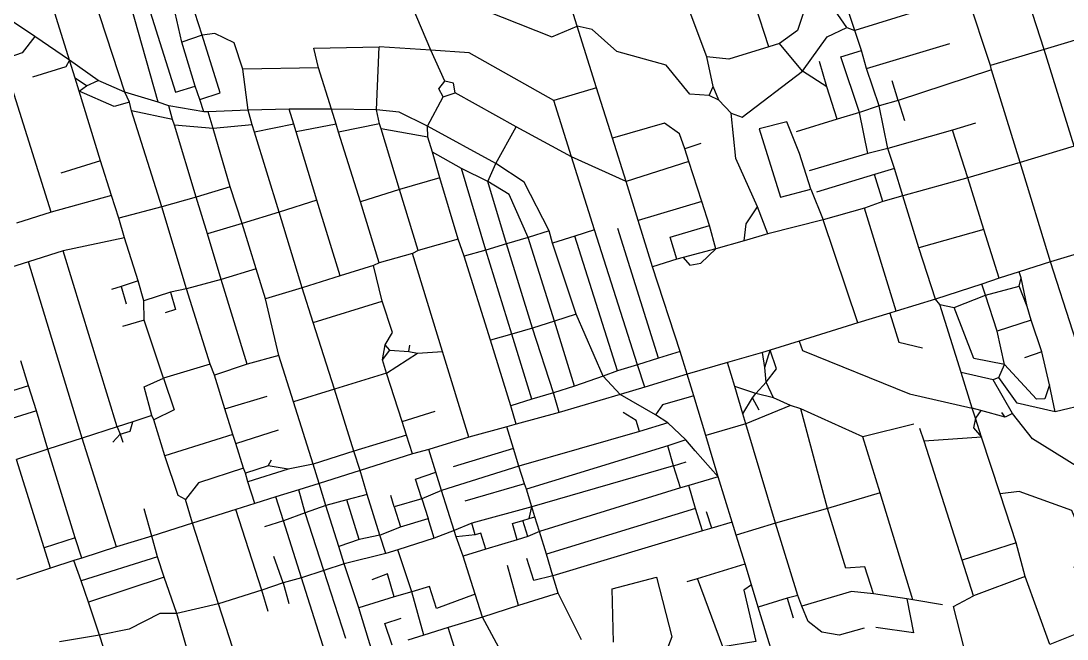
# Model space of a CAD drawing. Header units: metres. Extents: x 609554 to 651406, y 4826501 to 4857446.
# Drawn here: x 625951 to 628360, y 4837290 to 4838713 of the extents above; entities that cross this region are included whole.
import ezdxf

# ---------------------------------------------------------------- set-up
doc = ezdxf.new("R2010")
doc.units = ezdxf.units.M

msp = doc.modelspace()

# ---------------------------------------------------------------- linework, layer by layer
at = {"layer": 'ROADS'}
for points in [[(626267.1, 4838525.6), (626185.2, 4838817.4), (626135.8, 4838916)], [(626063.1, 4838622.2), (625977.2, 4838898.6)], [(626190.6, 4838548.7), (626076.3, 4838896.9)], [(628307.3, 4838647.5), (628236.1, 4838865.7)], [(627232, 4838701.2), (627201.9, 4838796.8)], [(627871.3, 4838690.6), (627844.4, 4838771.9)], [(626302.2, 4838748.1), (626248.5, 4838733.5), (626306.7, 4838548.6), (626352.5, 4838562.5)], [(626368.2, 4838680.2), (626342.8, 4838758.6), (626302.2, 4838748.1)], [(626321.5, 4838664), (626302.2, 4838748.1)], [(626867.7, 4838749.5), (626929.3, 4838761.4), (626981.8, 4838752.1), (627173.7, 4838676), (627232, 4838701.2)], [(627672.7, 4838653.6), (627641.7, 4838750.3)], [(627765.2, 4838770.2), (627738.9, 4838691.1), (627697.9, 4838661.3)], [(627853, 4838697.9), (627803, 4838770.4)], [(628183.1, 4838610.4), (628130.8, 4838770.4)], [(626895.1, 4838645.5), (626851.9, 4838746.6)], [(627530.1, 4838630.1), (627492.1, 4838732.1)], [(628017.5, 4838735.8), (627871.3, 4838690.6)], [(625982.8, 4838676.8), (625919.8, 4838719.6)], [(627535.5, 4838541.5), (627490.8, 4838544.3), (627436.8, 4838611.4), (627322.8, 4838642.7), (627265.9, 4838693.2), (627232, 4838701.2)], [(627276.5, 4838559.1), (627232, 4838701.2)], [(625982.8, 4838676.8), (625953.9, 4838639.3), (625910.4, 4838623.8)], [(626063.1, 4838622.2), (625982.8, 4838676.8)], [(626368.2, 4838680.2), (626321.5, 4838664)], [(626362.7, 4838531.7), (626409.9, 4838547.1), (626368.2, 4838680.2)], [(626462.2, 4838601.5), (626442, 4838662.3), (626397.3, 4838684.2), (626368.2, 4838680.2)], [(627750.9, 4838597.2), (627807.4, 4838676.1), (627853, 4838697.9)], [(627853, 4838697.9), (627871.3, 4838690.6)], [(627886.3, 4838645), (627871.3, 4838690.6)], [(628432.1, 4838684.5), (628307.3, 4838647.5)], [(626352.5, 4838562.5), (626321.5, 4838664)], [(626635.9, 4838605.1), (626625.6, 4838650.1), (626775.6, 4838653)], [(626769.4, 4838508.4), (626775.6, 4838653)], [(626895.1, 4838645.5), (626775.6, 4838653)], [(627672.7, 4838653.6), (627580.6, 4838625), (627530.1, 4838630.1)], [(627697.9, 4838661.3), (627672.7, 4838653.6)], [(627750.9, 4838597.2), (627697.9, 4838661.3)], [(627898.2, 4838603.2), (628089.5, 4838660.8)], [(627177.8, 4838530), (626983.3, 4838639.3), (626895.1, 4838645.5)], [(626927.2, 4838574.1), (626895.1, 4838645.5)], [(627544.5, 4838561.8), (627530.1, 4838630.1)], [(627881.6, 4838501.8), (627838.9, 4838630.6), (627886.3, 4838645)], [(627898.2, 4838603.2), (627886.3, 4838645)], [(628307.3, 4838647.5), (628183.1, 4838610.4)], [(628375.7, 4838424.5), (628307.3, 4838647.5)], [(626020.5, 4838272.5), (625910.4, 4838623.8)], [(626063.1, 4838622.2), (626054.5, 4838607.4), (625977.5, 4838583.8)], [(626075.9, 4838581.5), (626063.1, 4838622.2)], [(626128.6, 4838576), (626063.1, 4838622.2)], [(626635.9, 4838605.1), (626462.2, 4838601.5)], [(626665.8, 4838510.1), (626635.9, 4838605.1)], [(627806.5, 4838561.1), (627790, 4838619.8)], [(627927.2, 4838517.4), (627898.2, 4838603.2)], [(628186.1, 4838600), (628183.1, 4838610.4)], [(626085.4, 4838551.3), (626075.9, 4838581.5)], [(626101.6, 4838563.4), (626075.9, 4838581.5)], [(626474.1, 4838507.5), (626462.2, 4838601.5)], [(627586.3, 4838500.4), (627612, 4838491.2), (627750.9, 4838597.2)], [(627806.5, 4838561.1), (627750.9, 4838597.2)], [(628186.1, 4838600), (627971, 4838530)], [(628251.5, 4838386.7), (628186.1, 4838600)], [(626085.4, 4838551.3), (626101.6, 4838563.4)], [(626101.6, 4838563.4), (626128.6, 4838576)], [(626190.6, 4838548.7), (626128.6, 4838576)], [(626362.7, 4838531.7), (626352.5, 4838562.5)], [(626923.5, 4838538.4), (626913.5, 4838556.9), (626927.2, 4838574.1)], [(626951.1, 4838547.1), (626947.1, 4838570), (626927.2, 4838574.1)], [(627276.5, 4838559.1), (627177.8, 4838530)], [(627313.2, 4838442.9), (627276.5, 4838559.1)], [(627535.5, 4838541.5), (627544.5, 4838561.8)], [(627558, 4838530.8), (627544.5, 4838561.8)], [(627830.5, 4838486.5), (627806.5, 4838561.1)], [(627971, 4838530), (627957.1, 4838574.7)], [(626134.2, 4838390.5), (626085.4, 4838551.3)], [(626201.1, 4838525.8), (626165.7, 4838515.9), (626085.4, 4838551.3)], [(626201.1, 4838525.8), (626190.6, 4838548.7)], [(626267.1, 4838525.6), (626190.6, 4838548.7)], [(626371.8, 4838503.7), (626362.7, 4838531.7)], [(626886.8, 4838470.6), (626923.5, 4838538.4)], [(626923.5, 4838538.4), (626951.1, 4838547.1)], [(627091.4, 4838468.9), (626951.1, 4838547.1)], [(627218.5, 4838399.9), (627177.8, 4838530)], [(627558, 4838530.8), (627535.5, 4838541.5)], [(627586.3, 4838500.4), (627558, 4838530.8)], [(627971, 4838530), (627927.2, 4838517.4)], [(627971, 4838530), (627985.1, 4838483.8)], [(626205.5, 4838505.6), (626201.1, 4838525.8)], [(626291.5, 4838517.7), (626267.1, 4838525.6)], [(626300.2, 4838486.2), (626291.5, 4838517.7)], [(626371.8, 4838503.7), (626291.5, 4838517.7)], [(626474.1, 4838507.5), (626382.3, 4838503.6)], [(626568.8, 4838509.4), (626474.1, 4838507.5)], [(626483.5, 4838473.8), (626474.1, 4838507.5)], [(626665.8, 4838510.1), (626568.8, 4838509.4)], [(626579.3, 4838474.9), (626568.8, 4838509.4)], [(626676.6, 4838475.1), (626665.8, 4838510.1)], [(626769.4, 4838508.4), (626665.8, 4838510.1)], [(626776.8, 4838475.8), (626769.4, 4838508.4)], [(626886.8, 4838470.6), (626822.1, 4838502.9), (626769.4, 4838508.4)], [(627927.2, 4838517.4), (627881.6, 4838501.8)], [(627947.2, 4838419.5), (627927.2, 4838517.4)], [(626275.1, 4838284.7), (626205.5, 4838505.6)], [(626300.2, 4838486.2), (626205.5, 4838505.6)], [(626304.6, 4838472.9), (626300.2, 4838486.2)], [(626382.3, 4838503.6), (626371.8, 4838503.7)], [(626393.8, 4838464.9), (626382.3, 4838503.6)], [(627647, 4838285.1), (627597.3, 4838396.5), (627586.3, 4838500.4)], [(627830.5, 4838486.5), (627736, 4838457.5)], [(627881.6, 4838501.8), (627830.5, 4838486.5)], [(627901.2, 4838407.8), (627881.6, 4838501.8)], [(626393.8, 4838464.9), (626304.6, 4838472.9)], [(626354.5, 4838307.2), (626304.6, 4838472.9)], [(626483.5, 4838473.8), (626393.8, 4838464.9)], [(626432.5, 4838330.7), (626393.8, 4838464.9)], [(626488.7, 4838456.7), (626483.5, 4838473.8)], [(626579.3, 4838474.9), (626488.7, 4838456.7)], [(626584.5, 4838457.7), (626579.3, 4838474.9)], [(626676.6, 4838475.1), (626584.5, 4838457.7)], [(626632.2, 4838300), (626584.5, 4838457.7)], [(626682.1, 4838457), (626676.6, 4838475.1)], [(626776.8, 4838475.8), (626682.1, 4838457)], [(626780.2, 4838464.5), (626776.8, 4838475.8)], [(626822.8, 4838324.5), (626780.2, 4838464.5)], [(626887.9, 4838445.1), (626780.2, 4838464.5)], [(626887.9, 4838445.1), (626886.8, 4838470.6)], [(627044.6, 4838384.3), (626886.8, 4838470.6)], [(627044.6, 4838384.3), (627091.4, 4838468.9)], [(627218.5, 4838399.9), (627091.4, 4838468.9)], [(627479.8, 4838418.3), (627467.4, 4838453.1), (627432.6, 4838477.9), (627313.2, 4838442.9)], [(627769.5, 4838325.5), (627743.3, 4838407.8), (627714.8, 4838480.9), (627650.6, 4838464.2), (627700, 4838307.1), (627769.5, 4838325.5)], [(628096.3, 4838461.2), (627947.2, 4838419.5)], [(628148.9, 4838477.3), (628096.3, 4838461.2)], [(628131.2, 4838351.7), (628096.3, 4838461.2)], [(626545.8, 4838272.9), (626488.7, 4838456.7)], [(626732.7, 4838296.1), (626682.1, 4838457)], [(626898.3, 4838410.4), (626887.9, 4838445.1)], [(627344.4, 4838343.5), (627313.2, 4838442.9)], [(626915.9, 4838351.4), (626898.3, 4838410.4)], [(626965.4, 4838373.1), (626898.3, 4838410.4)], [(627516.5, 4838430.9), (627479.8, 4838418.3)], [(627488.5, 4838389), (627479.8, 4838418.3)], [(627947.2, 4838419.5), (627901.2, 4838407.8)], [(627962.1, 4838373.1), (627947.2, 4838419.5)], [(628375.7, 4838424.5), (628251.5, 4838386.7)], [(626134.2, 4838390.5), (626042.8, 4838362.7)], [(626159.8, 4838311), (626134.2, 4838390.5)], [(627271.5, 4838231.7), (627218.5, 4838399.9)], [(627344.4, 4838343.5), (627218.5, 4838399.9)], [(627488.5, 4838389), (627344.4, 4838343.5)], [(627518.4, 4838297.3), (627488.5, 4838389)], [(627901.2, 4838407.8), (627765.8, 4838367.5)], [(628251.5, 4838386.7), (628131.2, 4838351.7)], [(628321.8, 4838158.3), (628251.5, 4838386.7)], [(627021.4, 4838185.5), (626965.4, 4838373.1)], [(627026.1, 4838343.1), (626965.4, 4838373.1)], [(627026.1, 4838343.1), (627044.6, 4838384.3)], [(627167.3, 4838229.3), (627109.8, 4838341.7), (627044.6, 4838384.3)], [(627962.1, 4838373.1), (627916.1, 4838359.7)], [(627981.5, 4838309.9), (627962.1, 4838373.1)], [(626915.9, 4838351.4), (626822.8, 4838324.5)], [(626957.4, 4838210.3), (626915.9, 4838351.4)], [(627068.9, 4838199.4), (627026.1, 4838343.1)], [(627118.7, 4838214.5), (627075.1, 4838313.4), (627026.1, 4838343.1)], [(627372.1, 4838253.2), (627344.4, 4838343.5)], [(627916.1, 4838359.7), (627782.7, 4838318.8)], [(627935.6, 4838297.1), (627916.1, 4838359.7)], [(628131.2, 4838351.7), (627981.5, 4838309.9)], [(628168, 4838232.8), (628131.2, 4838351.7)], [(626432.5, 4838330.7), (626354.5, 4838307.2)], [(626460.4, 4838246.9), (626432.5, 4838330.7)], [(626822.8, 4838324.5), (626732.7, 4838296.1)], [(626865.7, 4838184.4), (626822.8, 4838324.5)], [(627769.5, 4838325.5), (627798.2, 4838255.3)], [(626159.8, 4838311), (626020.5, 4838272.5)], [(626176.7, 4838258.6), (626159.8, 4838311)], [(626354.5, 4838307.2), (626275.1, 4838284.7)], [(626380.2, 4838222.4), (626354.5, 4838307.2)], [(626632.2, 4838300), (626545.8, 4838272.9)], [(626686.1, 4838126.4), (626632.2, 4838300)], [(626775.9, 4838155.6), (626732.7, 4838296.1)], [(627518.4, 4838297.3), (627372.1, 4838253.2)], [(627536.2, 4838241.7), (627518.4, 4838297.3)], [(627935.6, 4838297.1), (627893.1, 4838282.1)], [(627981.5, 4838309.9), (627935.6, 4838297.1)], [(628018.3, 4838190.8), (627981.5, 4838309.9)], [(626020.5, 4838272.5), (625940.5, 4838247.1)], [(626275.1, 4838284.7), (626176.7, 4838258.6)], [(626332.6, 4838096.3), (626275.1, 4838284.7)], [(626545.8, 4838272.9), (626460.4, 4838246.9)], [(626598.8, 4838098.8), (626545.8, 4838272.9)], [(627616.1, 4838206.5), (627620.7, 4838246), (627647, 4838285.1)], [(627671.1, 4838222.8), (627647, 4838285.1)], [(627893.1, 4838282.1), (627798.2, 4838255.3)], [(627966, 4838044.5), (627893.1, 4838282.1)], [(626189.8, 4838213.8), (626176.7, 4838258.6)], [(626460.4, 4838246.9), (626380.2, 4838222.4)], [(626492.3, 4838141.8), (626460.4, 4838246.9)], [(627404.8, 4838147.1), (627372.1, 4838253.2)], [(627461.4, 4838164.2), (627445.5, 4838214.8), (627536.2, 4838241.7)], [(627551.3, 4838188.4), (627536.2, 4838241.7)], [(627798.2, 4838255.3), (627671.1, 4838222.8)], [(627878.3, 4838017.6), (627798.2, 4838255.3)], [(626412.1, 4838117.4), (626380.2, 4838222.4)], [(627167.3, 4838229.3), (627118.7, 4838214.5)], [(627175.2, 4838201.1), (627167.3, 4838229.3)], [(627226.1, 4838217.3), (627175.2, 4838201.1)], [(627271.5, 4838231.7), (627226.1, 4838217.3)], [(627324.4, 4837907.4), (627226.1, 4838217.3)], [(627370.8, 4837921.5), (627271.5, 4838231.7)], [(627419.2, 4837936.4), (627325, 4838235.3)], [(627671.1, 4838222.8), (627616.1, 4838206.5)], [(628168, 4838232.8), (628018.3, 4838190.8)], [(628203.2, 4838120.3), (628168, 4838232.8)], [(626189.8, 4838213.8), (626048.4, 4838183.3)], [(626220.6, 4838114.2), (626189.8, 4838213.8)], [(626957.4, 4838210.3), (626865.7, 4838184.4)], [(626971.7, 4838171), (626957.4, 4838210.3)], [(627068.9, 4838199.4), (627021.4, 4838185.5)], [(627118.7, 4838214.5), (627068.9, 4838199.4)], [(627129, 4838005.4), (627068.9, 4838199.4)], [(627179.5, 4838021.7), (627118.7, 4838214.5)], [(627229.1, 4838037.7), (627175.2, 4838201.1)], [(627616.1, 4838206.5), (627551.3, 4838188.4)], [(628444, 4838195), (628321.8, 4838158.3)], [(626048.4, 4838183.3), (625968.3, 4838158.3)], [(626172.3, 4837778.5), (626048.4, 4838183.3)], [(626852.5, 4838177.3), (626775.9, 4838155.6)], [(626865.7, 4838184.4), (626852.5, 4838177.3)], [(626921.7, 4837951.7), (626852.5, 4838177.3)], [(627021.4, 4838185.5), (626971.7, 4838171)], [(627032.3, 4837977.9), (626971.7, 4838171)], [(627081.3, 4837991.8), (627021.4, 4838185.5)], [(627551.3, 4838188.4), (627475.6, 4838168.5)], [(627475.6, 4838168.5), (627490.8, 4838150.6), (627516.8, 4838155), (627551.3, 4838188.4)], [(628056.7, 4838072.3), (628018.3, 4838190.8)], [(625968.3, 4838158.3), (625887.1, 4838133.1)], [(626092, 4837752.6), (625968.3, 4838158.3)], [(626762.8, 4838150.2), (626686.1, 4838126.4)], [(626775.9, 4838155.6), (626762.8, 4838150.2)], [(626782.5, 4838067.8), (626762.8, 4838150.2)], [(627461.4, 4838164.2), (627404.8, 4838147.1)], [(627468.7, 4837951.5), (627404.8, 4838147.1)], [(627475.6, 4838168.5), (627461.4, 4838164.2)], [(628321.8, 4838158.3), (628249.1, 4838135.2)], [(628424.3, 4837839.2), (628321.8, 4838158.3)], [(626492.3, 4838141.8), (626412.1, 4838117.4)], [(626513.8, 4838073), (626492.3, 4838141.8)], [(626686.1, 4838126.4), (626598.8, 4838098.8)], [(628249.1, 4838135.2), (628203.2, 4838120.3)], [(628254, 4838121.1), (628249.1, 4838135.2)], [(628249.4, 4838101.9), (628254, 4838121.1)], [(628267.8, 4838055.5), (628254, 4838121.1)], [(626181.5, 4838101.6), (626159.6, 4838094.5)], [(626220.6, 4838114.2), (626181.5, 4838101.6)], [(626181.5, 4838101.6), (626193.5, 4838061.7)], [(626233.9, 4838068.7), (626220.6, 4838114.2)], [(626412.1, 4838117.4), (626332.6, 4838096.3)], [(626471.9, 4837922.5), (626412.1, 4838117.4)], [(626598.8, 4838098.8), (626513.8, 4838073)], [(626623.5, 4838018.7), (626598.8, 4838098.8)], [(628163.1, 4838107.1), (628056.7, 4838072.3)], [(628203.2, 4838120.3), (628163.1, 4838107.1)], [(628171.8, 4838081.3), (628163.1, 4838107.1)], [(628171.8, 4838081.3), (628249.4, 4838101.9)], [(628267.8, 4838055.5), (628249.4, 4838101.9)], [(626295.6, 4838088.7), (626233.9, 4838068.7)], [(626295.6, 4838088.7), (626307.1, 4838048.7), (626282.9, 4838041)], [(626332.6, 4838096.3), (626295.6, 4838088.7)], [(626386.6, 4837923), (626332.6, 4838096.3)], [(626544.8, 4837943), (626513.8, 4838073)], [(628056.7, 4838072.3), (627966, 4838044.5)], [(628066.4, 4838060.1), (628056.7, 4838072.3)], [(628099.7, 4838052.9), (628171.8, 4838081.3)], [(628198.6, 4837998.6), (628171.8, 4838081.3)], [(626234.4, 4838023.8), (626233.9, 4838068.7)], [(626623.5, 4838018.7), (626782.5, 4838067.8)], [(626789.6, 4837967.2), (626806.2, 4837995.7), (626782.5, 4838067.8)], [(628115.7, 4837903.5), (628066.4, 4838060.1)], [(628066.4, 4838060.1), (628099.7, 4838052.9)], [(628216, 4837922.3), (628145.1, 4837936), (628099.7, 4838052.9)], [(628277, 4838024.3), (628267.8, 4838055.5)], [(627229.1, 4838037.7), (627179.5, 4838021.7)], [(627291.4, 4837895), (627229.1, 4838037.7)], [(627951.8, 4838040.2), (627878.3, 4838017.6)], [(627966, 4838044.5), (627951.8, 4838040.2)], [(627951.8, 4838040.2), (627972.4, 4837973.4), (628026.5, 4837960.2)], [(628277, 4838024.3), (628198.6, 4837998.6)], [(628301.6, 4837950.7), (628277, 4838024.3)], [(626234.4, 4838023.8), (626185, 4838009.6)], [(626279, 4837890.4), (626234.4, 4838023.8)], [(626672.9, 4837865), (626623.5, 4838018.7)], [(627129, 4838005.4), (627081.3, 4837991.8)], [(627179.5, 4838021.7), (627129, 4838005.4)], [(627176.9, 4837857), (627129, 4838005.4)], [(627225.4, 4837872.2), (627179.5, 4838021.7)], [(627878.3, 4838017.6), (627743.1, 4837975.5)], [(627081.3, 4837991.8), (627032.3, 4837977.9)], [(627078.8, 4837826.9), (627032.3, 4837977.9)], [(627127.4, 4837842.1), (627081.3, 4837991.8)], [(628216, 4837922.3), (628198.6, 4837998.6)], [(626783.2, 4837932.6), (626789.6, 4837967.2)], [(626783.2, 4837932.6), (626800.4, 4837955.3)], [(626800.4, 4837955.3), (626789.6, 4837967.2)], [(626800.4, 4837955.3), (626844.3, 4837951.8)], [(626844.3, 4837951.8), (626846.5, 4837966.3)], [(627675.8, 4837954.9), (627658.1, 4837949.7)], [(627664.2, 4837915.2), (627675.8, 4837954.9)], [(627667.1, 4837881.6), (627690.5, 4837911.6), (627675.8, 4837954.9)], [(627743.1, 4837975.5), (627675.8, 4837954.9)], [(627743.1, 4837975.5), (627750.9, 4837954.5), (627997.3, 4837854.3), (628141.5, 4837821.3)], [(625968.5, 4837873.1), (625950.7, 4837930.1)], [(626544.8, 4837943), (626471.9, 4837922.5)], [(626578.7, 4837835.7), (626544.8, 4837943)], [(626793.1, 4837901.9), (626783.2, 4837932.6)], [(626793.1, 4837901.9), (626864.3, 4837948)], [(626844.3, 4837951.8), (626864.3, 4837948)], [(626864.3, 4837948), (626921.7, 4837951.7)], [(626982.2, 4837754.5), (626921.7, 4837951.7)], [(627419.2, 4837936.4), (627370.8, 4837921.5)], [(627468.7, 4837951.5), (627419.2, 4837936.4)], [(627484.9, 4837899.4), (627468.7, 4837951.5)], [(627658.1, 4837949.7), (627578, 4837926.3)], [(627664.2, 4837915.2), (627658.1, 4837949.7)], [(628301.6, 4837950.7), (628261.7, 4837937.1)], [(628319.6, 4837875), (628301.6, 4837950.7)], [(626386.6, 4837923), (626279, 4837890.4)], [(626396.9, 4837897), (626386.6, 4837923)], [(626471.9, 4837922.5), (626396.9, 4837897)], [(627324.4, 4837907.4), (627291.4, 4837895)], [(627370.8, 4837921.5), (627324.4, 4837907.4)], [(627387.6, 4837870.1), (627370.8, 4837921.5)], [(627578, 4837926.3), (627484.9, 4837899.4)], [(627594.5, 4837871.4), (627578, 4837926.3)], [(627667.1, 4837881.6), (627664.2, 4837915.2)], [(628202.3, 4837892.2), (628216, 4837922.3)], [(628319.6, 4837875), (628308.2, 4837843), (628289.2, 4837841.9), (628216, 4837922.3)], [(626252.5, 4837804.5), (626234.4, 4837870.7), (626279, 4837890.4)], [(626279, 4837890.4), (626303.6, 4837817.6), (626256.8, 4837794.2)], [(626420.4, 4837820.2), (626396.9, 4837897)], [(626793.1, 4837901.9), (626672.9, 4837865)], [(626829.1, 4837790.8), (626793.1, 4837901.9)], [(627291.4, 4837895), (627225.4, 4837872.2)], [(627330.8, 4837852.6), (627291.4, 4837895)], [(627484.9, 4837899.4), (627387.6, 4837870.1)], [(627500.1, 4837850.1), (627484.9, 4837899.4)], [(627643, 4837855), (627667.1, 4837881.6)], [(627683.5, 4837845.3), (627667.1, 4837881.6)], [(628141.5, 4837821.3), (628115.7, 4837903.5)], [(628189.8, 4837886.7), (628115.7, 4837903.5)], [(628202.3, 4837892.2), (628189.8, 4837886.7)], [(628234, 4837808.8), (628189.8, 4837886.7)], [(628332.4, 4837813.1), (628244.9, 4837832.9), (628202.3, 4837892.2)], [(625968.5, 4837873.1), (625773.7, 4837812.3)], [(625986.5, 4837815.2), (625968.5, 4837873.1)], [(626672.9, 4837865), (626578.7, 4837835.7)], [(626717.8, 4837722.4), (626672.9, 4837865)], [(627176.9, 4837857), (627127.4, 4837842.1)], [(627225.4, 4837872.2), (627176.9, 4837857)], [(627190.6, 4837811.5), (627176.9, 4837857)], [(627387.6, 4837870.1), (627330.8, 4837852.6)], [(627613.5, 4837808.1), (627594.5, 4837871.4)], [(627643, 4837855), (627594.5, 4837871.4)], [(628332.4, 4837813.1), (628319.6, 4837875)], [(626420.4, 4837820.2), (626517.9, 4837849.3)], [(626623.5, 4837692.2), (626578.7, 4837835.7)], [(627127.4, 4837842.1), (627078.8, 4837826.9)], [(627330.8, 4837852.6), (627190.6, 4837811.5)], [(627412, 4837806), (627330.8, 4837852.6)], [(627500.1, 4837850.1), (627428.3, 4837828.7), (627412, 4837806)], [(627528, 4837758.8), (627500.1, 4837850.1)], [(627613.5, 4837808.1), (627635.1, 4837845)], [(627635.1, 4837845), (627643, 4837855)], [(627650.6, 4837817), (627635.1, 4837845)], [(627683.5, 4837845.3), (627643, 4837855)], [(627722.9, 4837827.7), (627683.5, 4837845.3)], [(625986.5, 4837815.2), (625746.6, 4837740.9)], [(626012.8, 4837727.1), (625986.5, 4837815.2)], [(626439, 4837760.8), (626420.4, 4837820.2)], [(626829.1, 4837790.8), (626904.6, 4837814.2)], [(627091.5, 4837784.4), (627078.8, 4837826.9)], [(627190.6, 4837811.5), (627091.5, 4837784.4)], [(627375.5, 4837767.3), (627367.3, 4837793.2), (627338, 4837811.2)], [(627620.2, 4837785.7), (627613.5, 4837808.1)], [(627722.9, 4837827.7), (627620.2, 4837785.7)], [(627747.1, 4837819.6), (627722.9, 4837827.7)], [(627808, 4837590.5), (627747.1, 4837819.6)], [(627889.4, 4837755.4), (627747.1, 4837819.6)], [(628161.4, 4837816.3), (628141.5, 4837821.3)], [(628148.9, 4837798.2), (628141.5, 4837821.3)], [(628161.4, 4837816.3), (628148.9, 4837798.2)], [(628216.9, 4837800.7), (628161.4, 4837816.3)], [(628216.9, 4837800.7), (628209.3, 4837811.1)], [(628234, 4837808.8), (628216.9, 4837800.7)], [(628666.8, 4837603.2), (628551.2, 4837647.4), (628410.2, 4837670), (628280.4, 4837751), (628234, 4837808.8)], [(628409.8, 4837831.1), (628332.4, 4837813.1)], [(626208.3, 4837790.1), (626172.3, 4837778.5)], [(626179.3, 4837761.9), (626202.6, 4837768.1), (626208.3, 4837790.1)], [(626252.5, 4837804.5), (626208.3, 4837790.1)], [(626256.8, 4837794.2), (626252.5, 4837804.5)], [(626282.3, 4837711.5), (626256.8, 4837794.2)], [(626839.1, 4837759.5), (626829.1, 4837790.8)], [(627091.5, 4837784.4), (627070, 4837778.1)], [(627440.5, 4837787.7), (627375.5, 4837767.3)], [(627440.5, 4837787.7), (627412, 4837806)], [(627482.2, 4837748.2), (627440.5, 4837787.7)], [(627620.2, 4837785.7), (627528, 4837758.8)], [(627688.6, 4837556.8), (627620.2, 4837785.7)], [(628006.9, 4837784.8), (627889.4, 4837755.4)], [(628148.9, 4837798.2), (628144.6, 4837776), (628163, 4837754.3)], [(628163, 4837754.3), (628148.9, 4837798.2)], [(626172.3, 4837778.5), (626092, 4837752.6)], [(626179.3, 4837761.9), (626162.9, 4837743.3)], [(626172.3, 4837778.5), (626179.3, 4837761.9)], [(626179.3, 4837761.9), (626185.9, 4837742.8)], [(626439, 4837760.8), (626282.3, 4837711.5)], [(626446.1, 4837740), (626439, 4837760.8)], [(626446.1, 4837740), (626544, 4837771.5)], [(626839.1, 4837759.5), (626717.8, 4837722.4)], [(626852.8, 4837716.3), (626839.1, 4837759.5)], [(627070, 4837778.1), (626982.2, 4837754.5)], [(627085, 4837728.8), (627070, 4837778.1)], [(627375.5, 4837767.3), (627097.7, 4837688)], [(628030.5, 4837745.7), (628020.8, 4837774.9)], [(626092, 4837752.6), (626012.8, 4837727.1)], [(626171.4, 4837502.1), (626092, 4837752.6)], [(626463.5, 4837683.6), (626446.1, 4837740)], [(626982.2, 4837754.5), (626890.1, 4837726.1)], [(627482.2, 4837748.2), (627440.3, 4837734.3)], [(627503.5, 4837723.4), (627482.2, 4837748.2)], [(627536.8, 4837729.8), (627528, 4837758.8)], [(627929.2, 4837626.4), (627889.4, 4837755.4)], [(628163, 4837754.3), (628030.5, 4837745.7)], [(628118, 4837471.7), (628030.5, 4837745.7)], [(628205.9, 4837624.5), (628163, 4837754.3)], [(626012.8, 4837727.1), (625940.8, 4837703.1)], [(626076.2, 4837522.6), (626012.8, 4837727.1)], [(626329.9, 4837611.5), (626312.7, 4837620.6), (626282.3, 4837711.5)], [(626717.8, 4837722.4), (626623.5, 4837692.2)], [(626732.3, 4837678.2), (626717.8, 4837722.4)], [(626852.8, 4837716.3), (626732.3, 4837678.2)], [(626890.1, 4837726.1), (626852.8, 4837716.3)], [(626906, 4837673.7), (626890.1, 4837726.1)], [(627085, 4837728.8), (626946.6, 4837686.3)], [(627097.7, 4837688), (627085, 4837728.8)], [(627440.3, 4837734.3), (627115.1, 4837634.7)], [(627453.2, 4837688.7), (627440.3, 4837734.3)], [(627556.7, 4837663.4), (627503.5, 4837723.4)], [(627556.7, 4837663.4), (627536.8, 4837729.8)], [(626004.4, 4837499.6), (625940.8, 4837703.1)], [(626520.3, 4837688.5), (626467.7, 4837672)], [(626520.3, 4837688.5), (626527.9, 4837702.6)], [(626566.3, 4837681), (626520.3, 4837688.5)], [(626623.5, 4837692.2), (626566.3, 4837681)], [(626637.5, 4837647.9), (626623.5, 4837692.2)], [(627097.7, 4837688), (626919.1, 4837632)], [(627110.5, 4837647.4), (627097.7, 4837688)], [(627453.2, 4837688.7), (627127.5, 4837594.6)], [(627453.2, 4837688.7), (627482.6, 4837698)], [(627470, 4837637.6), (627453.2, 4837688.7)], [(626463.5, 4837683.6), (626359.9, 4837649.7), (626329.9, 4837611.5)], [(626467.7, 4837672), (626463.5, 4837683.6)], [(626473.8, 4837652), (626467.7, 4837672)], [(626566.3, 4837681), (626473.8, 4837652)], [(626732.3, 4837678.2), (626637.5, 4837647.9)], [(626748.4, 4837622.5), (626732.3, 4837678.2)], [(626873.7, 4837612.9), (626859.4, 4837658.3), (626906, 4837673.7)], [(626919.1, 4837632), (626906, 4837673.7)], [(627556.7, 4837663.4), (627489.1, 4837643)], [(627588.8, 4837559), (627556.7, 4837663.4)], [(626489.3, 4837601.7), (626473.8, 4837652)], [(626637.5, 4837647.9), (626591, 4837633.7)], [(626653.3, 4837597.1), (626637.5, 4837647.9)], [(627110.5, 4837647.4), (626972.9, 4837607.3)], [(627115.1, 4837634.7), (627110.5, 4837647.4)], [(627489.1, 4837643), (627470, 4837637.6)], [(627504.3, 4837590.6), (627489.1, 4837643)], [(626537.9, 4837617.5), (626489.3, 4837601.7)], [(626591, 4837633.7), (626537.9, 4837617.5)], [(626555.5, 4837561.7), (626537.9, 4837617.5)], [(626605.8, 4837580.1), (626591, 4837633.7)], [(626748.4, 4837622.5), (626701.4, 4837610.7)], [(626777.6, 4837529), (626748.4, 4837622.5)], [(626810.7, 4837594.3), (626802.5, 4837620.6)], [(626919.1, 4837632), (626873.7, 4837612.9)], [(626948.5, 4837539.5), (626919.1, 4837632)], [(627127.5, 4837594.6), (627115.1, 4837634.7)], [(627470, 4837637.6), (627144.9, 4837537.5)], [(627929.2, 4837626.4), (627808, 4837590.5)], [(628004.3, 4837380.2), (627929.2, 4837626.4)], [(628375.3, 4837455.1), (628403.2, 4837466.3), (628411.1, 4837486.6), (628370.9, 4837585.7), (628249.4, 4837629.9), (628205.9, 4837624.5)], [(628242.8, 4837511.2), (628205.9, 4837624.5)], [(626346.3, 4837556.6), (626329.9, 4837611.5)], [(626489.3, 4837601.7), (626445.7, 4837588)], [(626653.3, 4837597.1), (626605.8, 4837580.1)], [(626701.4, 4837610.7), (626653.3, 4837597.1)], [(626682.7, 4837503.2), (626653.3, 4837597.1)], [(626729.6, 4837519), (626701.4, 4837610.7)], [(626873.7, 4837612.9), (626810.7, 4837594.3)], [(626810.7, 4837594.3), (626825, 4837548)], [(626873.7, 4837612.9), (626888.6, 4837567.2)], [(627127.5, 4837594.6), (626988.9, 4837556.4)], [(627121, 4837567.4), (627127.5, 4837594.6)], [(627134.6, 4837571.5), (627127.5, 4837594.6)], [(627504.3, 4837590.6), (627161, 4837484.9)], [(627520.1, 4837538.7), (627504.3, 4837590.6)], [(627808, 4837590.5), (627688.6, 4837556.8)], [(627913.9, 4837394.2), (627894, 4837456.4), (627850.1, 4837453), (627808, 4837590.5)], [(626252.6, 4837526.5), (626234.5, 4837589.3)], [(626445.7, 4837588), (626346.3, 4837556.6)], [(626505.5, 4837402.3), (626445.7, 4837588)], [(626605.8, 4837580.1), (626555.5, 4837561.7)], [(626648.2, 4837447.7), (626605.8, 4837580.1)], [(626825, 4837548), (626888.6, 4837567.2)], [(626902.4, 4837521.9), (626888.6, 4837567.2)], [(627106.8, 4837563.1), (627121, 4837567.4)], [(627121, 4837567.4), (627134.6, 4837571.5)], [(627144.9, 4837537.5), (627134.6, 4837571.5)], [(627541.5, 4837545.1), (627529.3, 4837582.6)], [(626346.3, 4837556.6), (626252.6, 4837526.5)], [(626406, 4837371.3), (626346.3, 4837556.6)], [(626555.5, 4837561.7), (626512.1, 4837548.3)], [(626596.7, 4837431), (626555.5, 4837561.7)], [(626777.6, 4837529), (626825, 4837548)], [(626988.9, 4837556.4), (626948.5, 4837539.5)], [(626996.9, 4837530), (626988.9, 4837556.4)], [(627093.5, 4837518.4), (627082.6, 4837555.8), (627106.8, 4837563.1)], [(627118.3, 4837525.8), (627106.8, 4837563.1)], [(627541.5, 4837545.1), (627520.1, 4837538.7)], [(627588.8, 4837559), (627541.5, 4837545.1)], [(627598.2, 4837529), (627588.8, 4837559)], [(627688.6, 4837556.8), (627598.2, 4837529)], [(627740, 4837390.1), (627688.6, 4837556.8)], [(626076.2, 4837522.6), (626004.4, 4837499.6)], [(626090.9, 4837475.8), (626076.2, 4837522.6)], [(626252.6, 4837526.5), (626171.4, 4837502.1)], [(626265.3, 4837479.4), (626252.6, 4837526.5)], [(626729.6, 4837519), (626682.7, 4837503.2)], [(626777.6, 4837529), (626729.6, 4837519)], [(626790.8, 4837486.6), (626777.6, 4837529)], [(626902.4, 4837521.9), (626819.1, 4837495.1)], [(626948.5, 4837539.5), (626902.4, 4837521.9)], [(626953, 4837525.3), (626948.5, 4837539.5)], [(626996.9, 4837530), (626953, 4837525.3)], [(626968.9, 4837480.5), (626953, 4837525.3)], [(627021.7, 4837496.5), (627010.2, 4837533.7), (626996.9, 4837530)], [(627093.5, 4837518.4), (627021.7, 4837496.5)], [(627118.3, 4837525.8), (627093.5, 4837518.4)], [(627144.9, 4837537.5), (627118.3, 4837525.8)], [(627161, 4837484.9), (627144.9, 4837537.5)], [(627520.1, 4837538.7), (627176, 4837435.7)], [(627618.5, 4837463.3), (627598.2, 4837529)], [(626018.7, 4837453), (626004.4, 4837499.6)], [(626171.4, 4837502.1), (626090.9, 4837475.8)], [(626695.3, 4837462.9), (626682.7, 4837503.2)], [(626819.1, 4837495.1), (626790.8, 4837486.6)], [(626850.7, 4837398.9), (626819.1, 4837495.1)], [(627021.7, 4837496.5), (626968.9, 4837480.5)], [(628242.8, 4837511.2), (628118, 4837471.7)], [(628263.3, 4837434.1), (628242.8, 4837511.2)], [(626073.1, 4837470.5), (626018.7, 4837453)], [(626090.9, 4837475.8), (626073.1, 4837470.5)], [(626089.6, 4837423.7), (626073.1, 4837470.5)], [(626265.3, 4837479.4), (626089.6, 4837423.7)], [(626280.8, 4837432.6), (626265.3, 4837479.4)], [(626554.6, 4837418.9), (626533.3, 4837480.1)], [(626790.8, 4837486.6), (626695.3, 4837462.9)], [(626996.9, 4837392.9), (626968.9, 4837480.5)], [(627176, 4837435.7), (627131.9, 4837424.3), (627116.2, 4837475.1)], [(627176, 4837435.7), (627161, 4837484.9)], [(628144.1, 4837389.2), (628118, 4837471.7)], [(626018.7, 4837453), (625941, 4837427.1)], [(626648.2, 4837447.7), (626596.7, 4837431)], [(626695.3, 4837462.9), (626648.2, 4837447.7)], [(626698.9, 4837291.3), (626648.2, 4837447.7)], [(626729.3, 4837361.4), (626695.3, 4837462.9)], [(627096.8, 4837367.2), (627071.5, 4837459.2)], [(627509.1, 4837429.1), (627618.5, 4837463.3)], [(627633.1, 4837414.6), (627618.5, 4837463.3)], [(626106.3, 4837374.6), (626089.6, 4837423.7)], [(626280.8, 4837432.6), (626106.3, 4837374.6)], [(626310, 4837349), (626280.8, 4837432.6)], [(626596.7, 4837431), (626554.6, 4837418.9)], [(626660.6, 4837229.5), (626596.7, 4837431)], [(626810.3, 4837386.7), (626795, 4837440.1), (626758.6, 4837425.8)], [(627188.3, 4837395.3), (627176, 4837435.7)], [(627315.2, 4837282.6), (627312.3, 4837405.7), (627414.6, 4837432.4), (627449.8, 4837294.7), (627423.2, 4837225.2)], [(627485.1, 4837422.6), (627509.1, 4837429.1)], [(627633.1, 4837414.6), (627615.5, 4837402.1), (627643.1, 4837284.1), (627566.9, 4837272.1), (627509.1, 4837429.1)], [(628263.3, 4837434.1), (628144.1, 4837389.2)], [(628319.8, 4837277.5), (628263.3, 4837434.1)], [(626505.5, 4837402.3), (626406, 4837371.3)], [(626554.6, 4837418.9), (626505.5, 4837402.3)], [(626519.9, 4837353.3), (626505.5, 4837402.3)], [(626554.6, 4837418.9), (626568.1, 4837371.5)], [(626850.7, 4837398.9), (626810.3, 4837386.7)], [(626996.9, 4837392.9), (626907.7, 4837360), (626891.6, 4837410.5), (626850.7, 4837398.9)], [(626878.7, 4837299), (626850.7, 4837398.9)], [(627648.3, 4837363.2), (627633.1, 4837414.6)], [(627913.9, 4837394.2), (627863.7, 4837399.6), (627749.2, 4837365.4)], [(626131.6, 4837298.8), (626106.3, 4837374.6)], [(626810.3, 4837386.7), (626729.3, 4837361.4)], [(627013.7, 4837340.6), (626996.9, 4837392.9)], [(627188.3, 4837395.3), (627096.8, 4837367.2)], [(627241.9, 4837288.2), (627188.3, 4837395.3)], [(627715.1, 4837383.6), (627648.3, 4837363.2)], [(627740, 4837390.1), (627715.1, 4837383.6)], [(627715.1, 4837383.6), (627728.8, 4837338.5)], [(627749.2, 4837365.4), (627740, 4837390.1)], [(627991, 4837382.3), (627913.9, 4837394.2)], [(627991, 4837382.3), (628006, 4837304.4), (627919.4, 4837316.8)], [(628004.3, 4837380.2), (627991, 4837382.3)], [(628072.8, 4837368.8), (628004.3, 4837380.2)], [(628138, 4837208.9), (628098.3, 4837364.4), (628144.1, 4837389.2)], [(626406, 4837371.3), (626310, 4837349)], [(626471.2, 4837168.8), (626406, 4837371.3)], [(626759.5, 4837260.9), (626729.3, 4837361.4)], [(627096.8, 4837367.2), (627013.7, 4837340.6)], [(627702.9, 4837187), (627648.3, 4837363.2)], [(627892.3, 4837314.8), (627834.6, 4837298.7), (627795.4, 4837305.8), (627763.5, 4837330), (627749.2, 4837365.4)], [(626310, 4837349), (626271, 4837349), (626199.9, 4837312.3), (626131.6, 4837298.8)], [(626332.6, 4837270.9), (626310, 4837349)], [(626805.4, 4837275.6), (626789.2, 4837325.4), (626826.2, 4837338)], [(627013.7, 4837340.6), (626934.6, 4837316.8)], [(627056.6, 4837260.5), (627013.7, 4837340.6)], [(626934.6, 4837316.8), (626878.7, 4837299)], [(626982.3, 4837166), (626934.6, 4837316.8)], [(628412.2, 4837314), (628319.8, 4837277.5)], [(626131.6, 4837298.8), (626040, 4837283.2)], [(626169.4, 4837182.6), (626131.6, 4837298.8)], [(626878.7, 4837299), (626841.9, 4837287.3)]]:
    msp.add_lwpolyline(points, dxfattribs=at)

doc.saveas('drawing.dxf')
